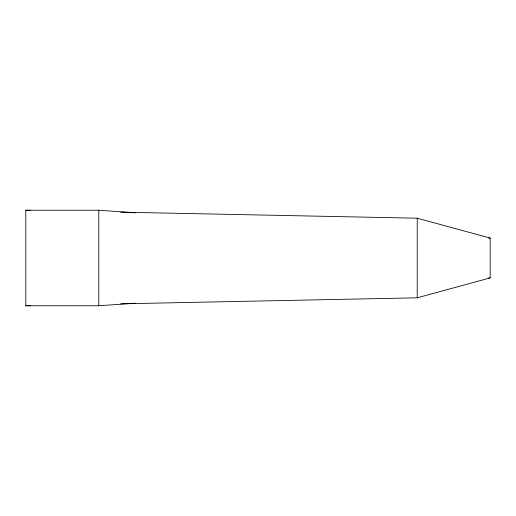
<?xml version="1.0" encoding="UTF-8"?>
<svg xmlns="http://www.w3.org/2000/svg" width="516" height="516" viewBox="0 0 516 516"><rect width="100%" height="100%" fill="white"/><g stroke="black" fill="none" stroke-linecap="round" stroke-linejoin="round"><path stroke-width="0.77" d="M120.725 303.834L417.225 297.803L490.2 277.905L490.2 238.095L417.225 218.197L120.725 212.166M135.198 212.824L98.775 210.231L25.8 210.231L25.8 305.769L98.775 305.769L135.198 303.176M488.594 278.014L490.2 277.905M25.8 305.769L30.625 305.666M25.8 210.231L30.625 210.335M488.594 237.986L490.2 238.095M417.225 218.197L417.225 297.803M98.775 210.231L98.775 305.769"/></g></svg>
